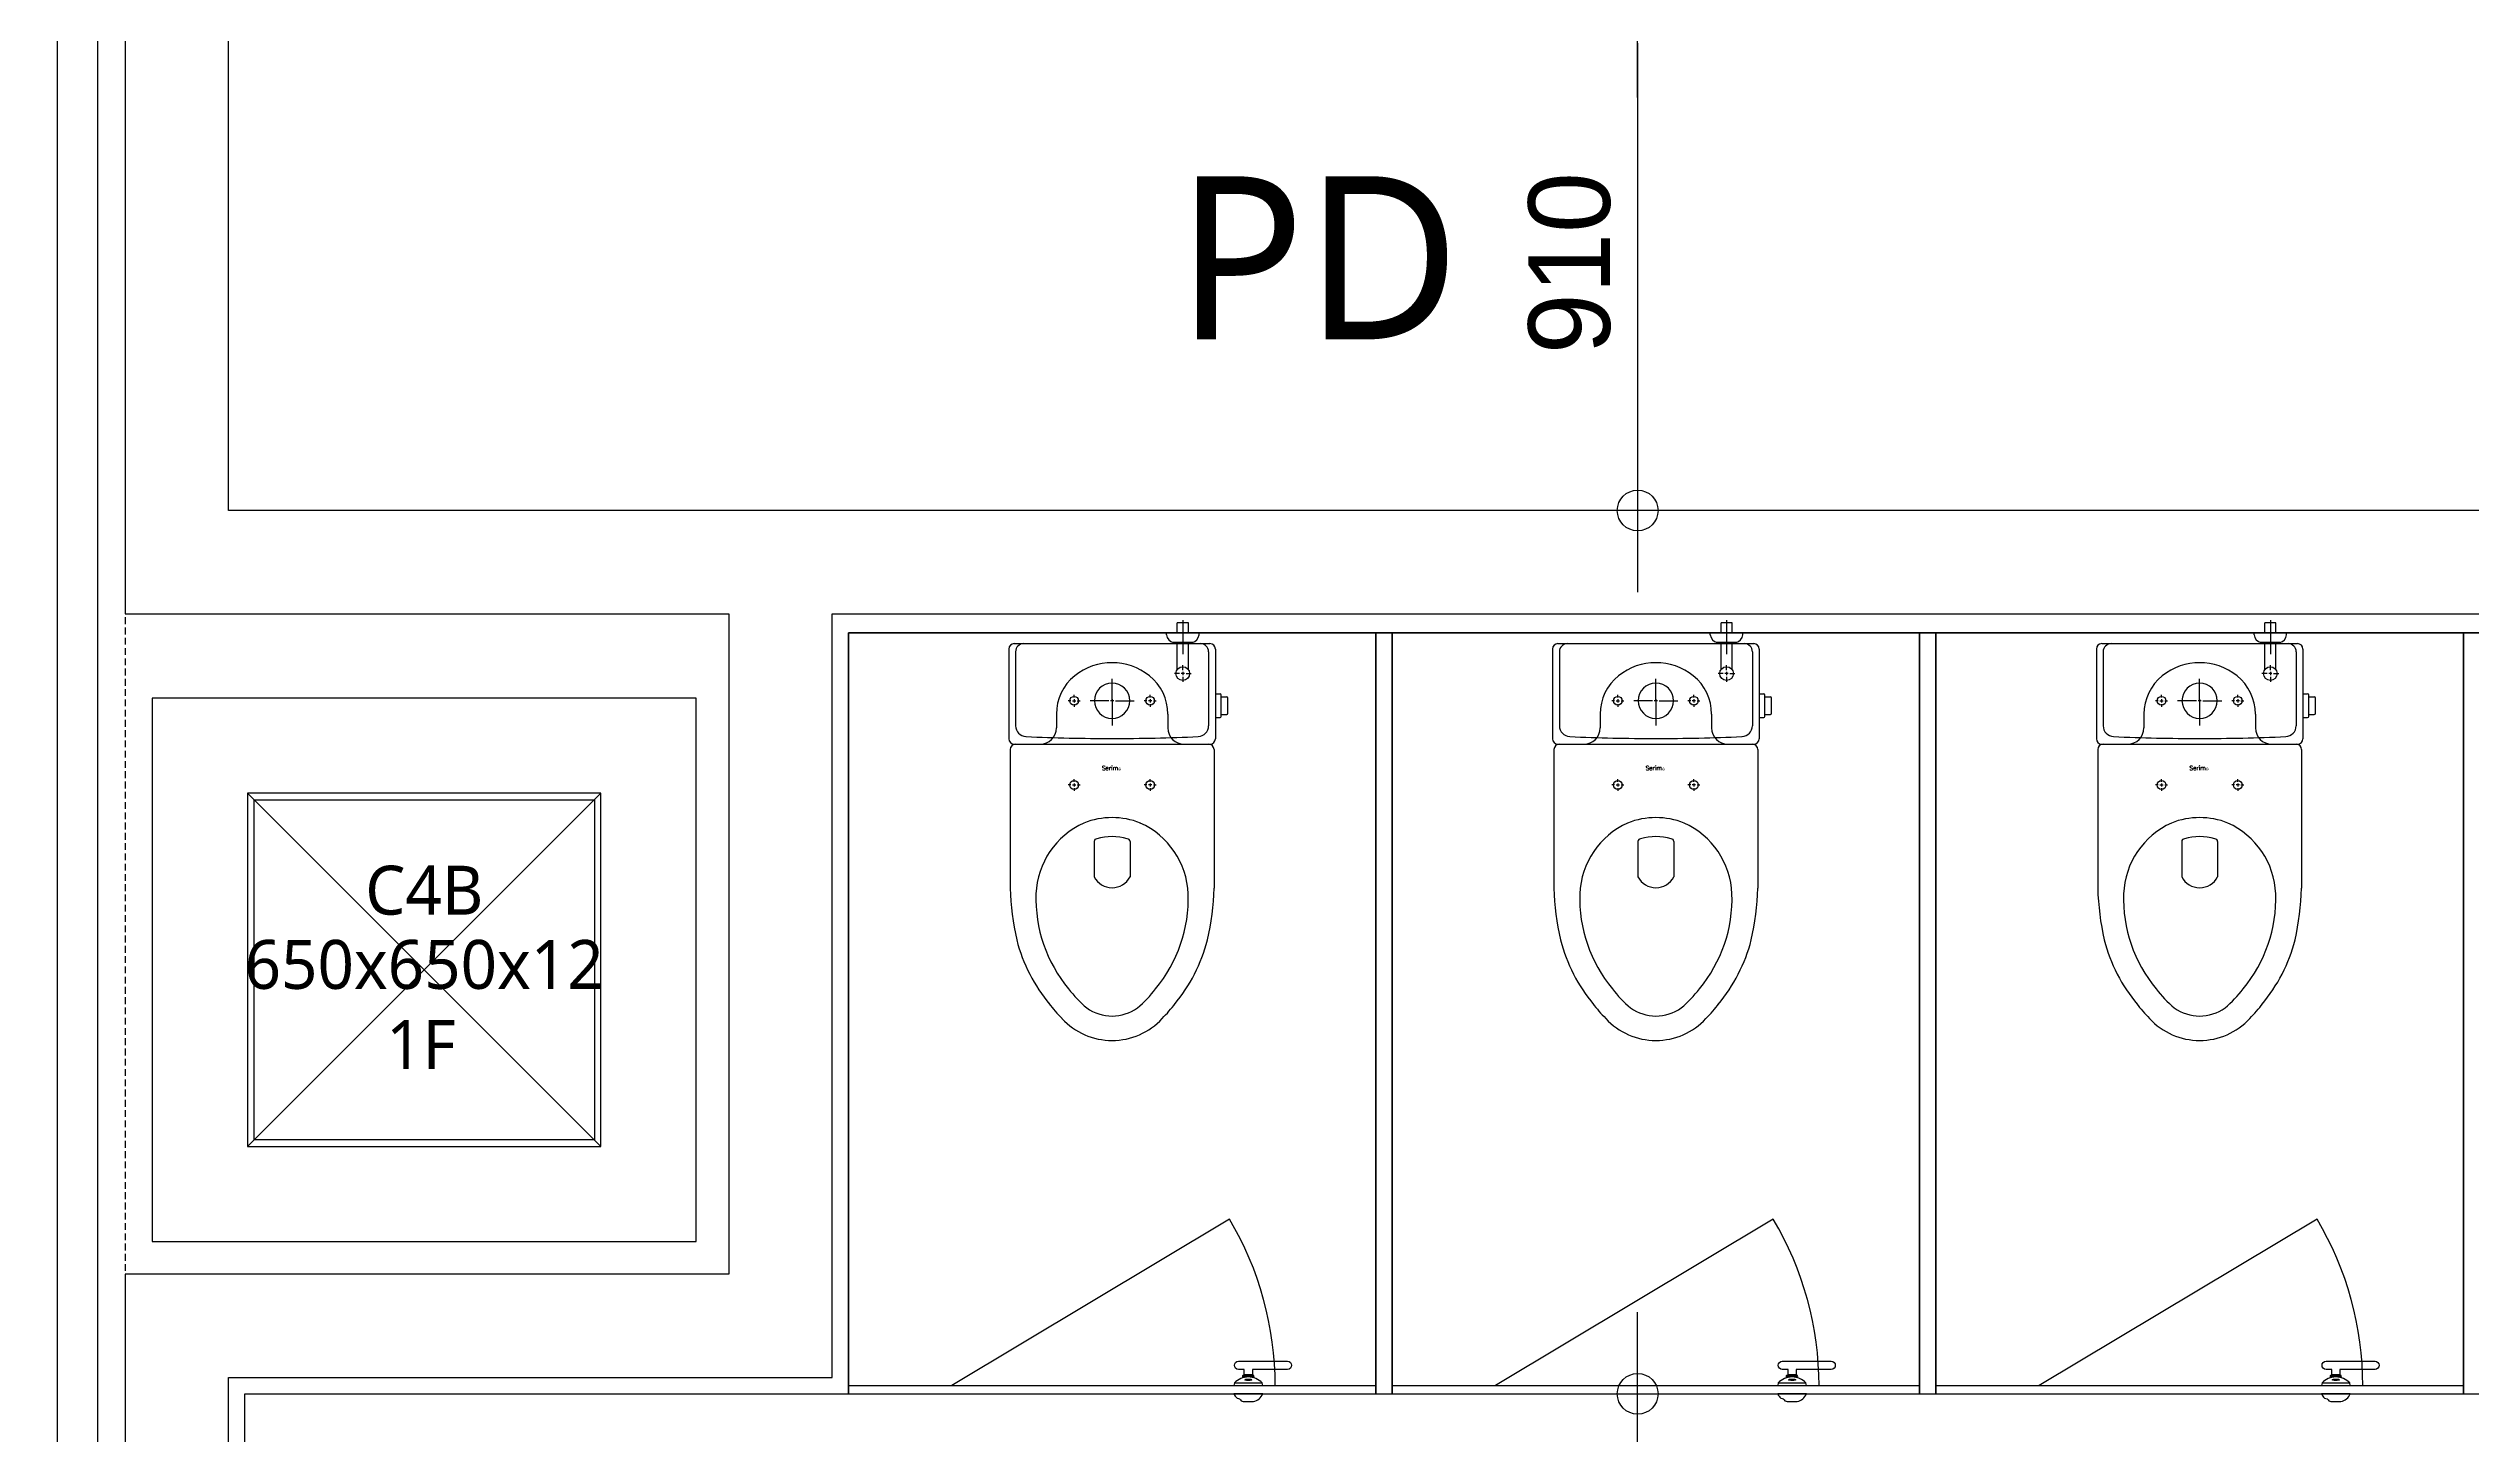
# Model space of a CAD drawing. Header units: millimetres. Extents: x 13515 to 183937, y -33900 to -660.
# Drawn here: x 121708.6 to 121778.3, y -19476.9 to -19437 of the extents above; entities that cross this region are included whole.
import ezdxf
from ezdxf.enums import TextEntityAlignment as Align

# ---------------------------------------------------------------- set-up
doc = ezdxf.new("R2010")
doc.units = ezdxf.units.MM
doc.header["$LTSCALE"] = 100
doc.header["$MEASUREMENT"] = 0
doc.header["$PDSIZE"] = -10
doc.linetypes.add('HIDDEN2', pattern=[0.1875, 0.125, -0.0625])
doc.layers.get('0').update_dxf_attribs({"linetype": 'CONTINUOUS'})
doc.layers.get('Defpoints').update_dxf_attribs({"color": 171, "linetype": 'CONTINUOUS'})
doc.layers.add('#프레임 라인', color=189, linetype='CONTINUOUS', plot=False)
doc.layers.add('ELE9', color=9, linetype='CONTINUOUS')
doc.layers.add('TOI', color=12, linetype='CONTINUOUS')
doc.styles.add('CGS', font='cgse', dxfattribs={"bigfont": 'cgs'})
doc.styles.add('DIM', font='txt.shx', dxfattribs={"height": 30})
doc.styles.add('TE', font='malgun_0.ttf')
doc.styles.add('나눔바른고딕', font='NanumBarunGothic.ttf')
doc.dimstyles.new('NDIM 1200', dxfattribs={"dimscale": 75, "dimtxt": 3, "dimasz": 1, "dimexe": 2, "dimexo": 2, "dimgap": 1, "dimtad": 1, "dimdec": 0, "dimdsep": 46, "dimtxsty": 'CGS', "dimblk": 'DOT0', "dimcen": 1, "dimdle": 8, "dimclrd": 256, "dimclre": 256, "dimclrt": 256, "dimadec": 0, "dimazin": 0, "dimtfac": 1, "dimtdec": 0, "dimtix": 1, "dimtmove": 2, "dimatfit": 3, "dimldrblk": 'DOT0', "dimfxl": 1, "dimtolj": 1, "dimtzin": 0, "dimlwd": -1, "dimlwe": -1, "dimarcsym": 0})

# ---------------------------------------------------------------- blocks, each defined once
blk = doc.blocks.new('A$C3F015CE3')
at = {"layer": 'TOI'}
for p, q in [((354.8, 750), (354.8, 768.6)), ((375.3, 768.6), (354.8, 768.6)), ((365, 773.2), (365, 710.9)), ((375.3, 750), (375.3, 768.6)), ((45, 720), (45, 555)), ((55, 730), (415, 730)), ((57.5, 715), (57.5, 579)), ((335, 746), (335, 750)), ((382.6, 732), (347.4, 732)), ((354.8, 683), (354.8, 732)), ((375.3, 683), (375.3, 732)), ((395, 746), (395, 750)), ((412.5, 715), (412.5, 579)), ((425, 720), (425, 555)), ((359, 675), (349.5, 675)), ((359, 675), (349.5, 675)), ((368, 675), (362, 675)), ((368, 675), (362, 675)), ((365, 681), (365, 690.5)), ((365, 681), (365, 690.5)), ((365, 678), (365, 672)), ((365, 678), (365, 672)), ((365, 669), (365, 659.5)), ((365, 669), (365, 659.5)), ((371, 675), (380.5, 675)), ((371, 675), (380.5, 675)), ((159, 625), (154, 625)), ((162, 625), (168, 625)), ((165, 631), (165, 636)), ((165, 628), (165, 622)), ((171, 625), (176, 625)), ((229, 625), (194.5, 625)), ((238, 625), (232, 625)), ((235, 631), (235, 665.5)), ((235, 626), (235, 660.5)), ((235, 628), (235, 622)), ((241, 625), (275.5, 625)), ((299, 625), (294, 625)), ((308, 625), (302, 625)), ((305, 631), (305, 636)), ((305, 628), (305, 622)), ((311, 625), (316, 625)), ((425, 637.9), (433.5, 637.9)), ((435.5, 595.9), (435.5, 635.9)), ((435.5, 631.9), (445.8, 631.9)), ((447.8, 601.9), (447.8, 629.9)), ((132.5, 600.6), (132.5, 575)), ((165, 619), (165, 614)), ((235, 623), (235, 617)), ((235, 619), (235, 584.5)), ((235, 614), (235, 579.5)), ((305, 619), (305, 614)), ((337.5, 600.6), (337.5, 575)), ((425, 593.9), (433.5, 593.9)), ((435.5, 599.9), (445.8, 599.9)), ((47.5, 535), (47.5, 280)), ((52.5, 545), (417.5, 545)), ((55, 545), (415, 545)), ((422.5, 535), (422.5, 280)), ((159, 470), (154, 470)), ((162, 470), (168, 470)), ((165, 476), (165, 481)), ((165, 473), (165, 467)), ((165, 464), (165, 459)), ((171, 470), (176, 470)), ((299, 470), (294, 470)), ((308, 470), (302, 470)), ((305, 476), (305, 481)), ((305, 473), (305, 467)), ((305, 464), (305, 459)), ((311, 470), (316, 470)), ((202, 366), (202, 301)), ((268, 366), (268, 301))]:
    blk.add_line(p, q, dxfattribs=at)
for centre, radius in [((365, 675), 12.5), ((165, 625), 8), ((305, 625), 8), ((165, 470), 8), ((305, 470), 8)]:
    blk.add_circle(centre, radius, dxfattribs=at)
for centre, radius, start, end in [((55, 720), 10, 90, 180), ((72.5, 715), 15, 90, 180), ((352.4, 748.9), 17.6, 189.469, 253.5331), ((377.6, 748.9), 17.6, 286.4669, 350.531), ((397.5, 715), 15, 0, 90), ((415, 720), 10, 0, 90), ((222.5, 600.6), 90, 128.6822, 180), ((235, 585), 110, 51.3178, 128.6822), ((247.5, 600.6), 90, 0, 51.3178), ((235, 625), 32.5, 90, 270), ((235, 625), 32.5, 270, 90), ((433.5, 635.9), 2, 0, 90), ((445.8, 629.9), 2, 0, 90), ((433.5, 595.9), 2, 270, 0), ((445.8, 601.9), 2, 270, 0), ((55, 555), 10, 180, 270), ((57.5, 535), 10, 90, 180), ((77.5, 579), 20, 180, 267.4985), ((233.8, 4155.6), 3600, 267.4985, 270.0199), ((102.5, 575), 30, 270, 0), ((236.3, 4155.6), 3600, 269.9801, 272.5015), ((367.5, 575), 30, 180, 270), ((392.5, 579), 20, 272.5015, 0), ((412.5, 535), 10, 0, 90), ((415, 555), 10, 270, 0), ((235, 270), 140, 68.2132, 111.7868), ((244.9, 263.3), 150, 114.336, 177.4508), ((207, 366), 5, 90, 180), ((235, 274.4), 100.6, 73.8382, 106.1618), ((263, 366), 5, 0, 90), ((225.1, 263.3), 150, 2.5492, 65.664), ((547.3, 295.1), 500, 181.7364, 192.7267), ((354.9, 261.3), 260, 178.084, 219.7652), ((235, 318.2), 37.2, 207.5632, 332.4368), ((115.1, 261.3), 260, 320.2348, 1.916), ((-77.3, 295.1), 500, 347.2733, 358.2636), ((354.9, 261.3), 305, 194.4886, 219.7652), ((115.1, 261.3), 305, 320.2348, 345.5114), ((315.4, 214.5), 200, 216.6852, 230.5715), ((154.6, 214.5), 200, 309.4285, 323.3148), ((315.4, 214.5), 245, 216.6852, 225.2345), ((235, 125), 80, 234.3409, 305.6591), ((154.6, 214.5), 245, 314.7655, 323.3148), ((235, 125), 125, 222.5102, 317.4898)]:
    blk.add_arc(centre, radius, start, end, dxfattribs=at)
at = {"layer": 'TOI', "style": 'DIM'}
for s, height, p in [('S', 8, (216.2, 497.2)), ('erim', 8, (222.7, 497.2)), ('㉿', 4, (246, 497.2))]:
    blk.add_text(s, height=height, dxfattribs=at).set_placement(p)
blk = doc.blocks.new('DOT0')
blk.add_line((-3, 0), (3, 0))
at = {"color": 6}
blk.add_circle((0, 0), 0.75, dxfattribs=at)
blk = doc.blocks.new('*D220')
at = {"layer": 'Defpoints', "color": 0, "ltscale": 0.4, "transparency": 16777216}
for p in [(37198230.6, 49616.3), (37198230.6, 49616.3), (37198230.6, 47771.3)]:
    blk.add_point(p, dxfattribs=at)
at = {"layer": 'ELE9', "ltscale": 0.4, "transparency": 16777216}
for p, q in [((37198330.6, 49616.3), (37198330.6, 49616.3)), ((37198230.6, 47821.3), (37198230.6, 49566.3)), ((37198330.6, 47771.3), (37198330.6, 47771.3))]:
    blk.add_line(p, q, dxfattribs=at)
at = {"layer": 'ELE9', "ltscale": 0.4, "transparency": 16777216, "xscale": 50, "yscale": 50, "zscale": 50}
for p, rotation in [((37198230.6, 49616.3), 90), ((37198230.6, 47771.3), 270)]:
    blk.add_blockref('DOT0', p, dxfattribs=dict(at, rotation=rotation))
at = {"layer": 'ELE9', "ltscale": 0.4, "transparency": 16777216, "insert": (37198105.6, 48693.8), "char_height": 150, "attachment_point": 5, "rotation": 90, "style": 'CGS'}
blk.add_mtext('\\A1;1845', dxfattribs=at)
blk = doc.blocks.new('*D222')
at = {"layer": 'Defpoints', "color": 0, "ltscale": 0.4, "transparency": 16777216}
for p in [(37198230.6, 52151.3), (37198230.6, 51241.3), (37198230.6, 51241.3)]:
    blk.add_point(p, dxfattribs=at)
at = {"layer": 'ELE9', "ltscale": 0.4, "transparency": 16777216}
for p, q in [((37198330.6, 52151.3), (37198330.6, 52151.3)), ((37198230.6, 52101.3), (37198230.6, 51291.3)), ((37198330.6, 51241.3), (37198330.6, 51241.3))]:
    blk.add_line(p, q, dxfattribs=at)
at = {"layer": 'ELE9', "ltscale": 0.4, "transparency": 16777216, "xscale": 50, "yscale": 50, "zscale": 50}
for p, rotation in [((37198230.6, 52151.3), 90), ((37198230.6, 51241.3), 270)]:
    blk.add_blockref('DOT0', p, dxfattribs=dict(at, rotation=rotation))
at = {"layer": 'ELE9', "ltscale": 0.4, "transparency": 16777216, "insert": (37198105.6, 51696.3), "char_height": 150, "attachment_point": 5, "rotation": 90, "style": 'CGS'}
blk.add_mtext('\\A1;910', dxfattribs=at)
blk = doc.blocks.new('*U228')
at = {"color": 0, "linetype": 'ByBlock'}
for p, q in [((325, 325), (-325, 325)), ((-325, 325), (-325, -325)), ((-313, 313), (313, 313)), ((-313, -313), (-313, 313)), ((313, 313), (313, -313)), ((325, -325), (325, 325)), ((-325, -325), (325, -325)), ((313, -313), (-313, -313))]:
    blk.add_line(p, q, dxfattribs=at)
at = {"layer": 'Defpoints'}
blk.add_point((0, 0), dxfattribs=at)
blk = doc.blocks.new('C4B-1F')
at = {"layer": '#프레임 라인', "ltscale": 0.1}
blk.add_lwpolyline([(-500, -500), (500, -500), (500, 500), (-500, 500)], close=True, dxfattribs=at)
at = {"layer": 'Defpoints', "ltscale": 10000}
for p, q in [((-325, -325), (325, 325)), ((325, -325), (-325, 325))]:
    blk.add_line(p, q, dxfattribs=at)
at = {"ltscale": 0.1}
blk.add_blockref('*U228', (0, 0), dxfattribs=at)
at = {"layer": 'Defpoints', "style": 'TE'}
for s, p in [('C4B', (0.1, 101.5)), ('650x650x12', (-0.1, -35.1)), ('1F', (-6, -182.3))]:
    blk.add_text(s, height=90, dxfattribs=at).set_placement(p, align=Align.CENTER)
blk = doc.blocks.new('FGHJ')
at = {"layer": 'ELE9', "ltscale": 0.1}
blk.add_line((37195324.1, 57221.3), (37195324.1, 40396.3), dxfattribs=at)
at = {"layer": 'ELE9'}
for p, q in [((37195399.1, 40396.3), (37195399.1, 57221.3)), ((37197480, 49937.6), (37196969.2, 49631.3)), ((37198480, 49937.6), (37197969.2, 49631.3)), ((37199480, 49937.6), (37198969.2, 49631.3)), ((37197524.6, 49649.8), (37197504.6, 49649.8)), ((37197574.8, 49661.3), (37197522.1, 49661.3)), ((37197522.1, 49661.3), (37197522.1, 49651.3)), ((37197522.1, 49651.3), (37197524.6, 49649.8)), ((37197524.6, 49648.3), (37197524.6, 49645.9)), ((37198524.6, 49649.8), (37198504.6, 49649.8)), ((37198574.8, 49661.3), (37198522.1, 49661.3)), ((37198522.1, 49661.3), (37198522.1, 49651.3)), ((37198522.1, 49651.3), (37198524.6, 49649.8)), ((37198524.6, 49648.3), (37198524.6, 49645.9)), ((37199524.6, 49649.8), (37199504.6, 49649.8)), ((37199574.8, 49661.3), (37199522.1, 49661.3)), ((37199522.1, 49661.3), (37199522.1, 49651.3)), ((37199522.1, 49651.3), (37199524.6, 49649.8)), ((37199524.6, 49648.3), (37199524.6, 49645.9)), ((37197489.1, 49636.3), (37197540.1, 49636.3)), ((37198489.1, 49636.3), (37198540.1, 49636.3)), ((37199489.1, 49636.3), (37199540.1, 49636.3))]:
    blk.add_line(p, q, dxfattribs=at)
at = {"layer": 'ELE9', "linetype": 'HIDDEN2'}
blk.add_lwpolyline([(37195449.1, 67346.3), (37195449.1, 40346.3), (37042549.1, 40346.3), (37042549.1, 51346.3), (37030449.1, 51346.3), (37030449.1, -38303.7), (37200899.1, -38303.7)], dxfattribs=at)
at = {"layer": 'ELE9', "ltscale": 0.1}
for points in [[(37202554.1, 51241.3), (37195639.1, 51241.3), (37195639.1, 52151.3), (37200354.1, 52151.3), (37200354.1, 51991.3), (37200544.1, 51991.3), (37200544.1, 53426.3), (37200354.1, 53426.3), (37200354.1, 52341.3), (37195639.1, 52341.3), (37195639.1, 53846.3), (37195449.1, 53846.3), (37195449.1, 51051.3), (37196559.1, 51051.3), (37196559.1, 49836.3), (37195449.1, 49836.3), (37195449.1, 49096.3), (37195639.1, 49096.3), (37195639.1, 49646.3), (37196749.1, 49646.3), (37196749.1, 51051.3), (37202554.1, 51051.3)], [(37195674.1, 50071.3), (37196324.1, 50071.3), (37196324.1, 50721.3), (37195674.1, 50721.3)]]:
    blk.add_lwpolyline(points, close=True, dxfattribs=at)
blk.add_lwpolyline([(37195570.1, 49066.3), (37195669.1, 49066.3), (37195669.1, 49616.3), (37196779.1, 49616.3), (37196779.1, 51016.3), (37202554.1, 51016.3)], dxfattribs=at)
at = {"layer": 'ELE9'}
for points in [[(37196779.1, 51016.3), (37196779.1, 49631.3), (37197749.1, 49631.3), (37197749.1, 51016.3)], [(37196779.1, 51016.3), (37196779.1, 49616.3), (37197749.1, 49616.3), (37197749.1, 51016.3)], [(37197749.1, 49616.3), (37197779.1, 49616.3), (37197779.1, 51016.3), (37197749.1, 51016.3)], [(37197779.1, 51016.3), (37197779.1, 49631.3), (37198749.1, 49631.3), (37198749.1, 51016.3)], [(37197779.1, 51016.3), (37197779.1, 49616.3), (37198749.1, 49616.3), (37198749.1, 51016.3)], [(37198749.1, 49616.3), (37198779.1, 49616.3), (37198779.1, 51016.3), (37198749.1, 51016.3)], [(37198779.1, 51016.3), (37198779.1, 49631.3), (37199749.1, 49631.3), (37199749.1, 51016.3)], [(37198779.1, 51016.3), (37198779.1, 49616.3), (37199749.1, 49616.3), (37199749.1, 51016.3)], [(37199749.1, 49616.3), (37199779.1, 49616.3), (37199779.1, 51016.3), (37199749.1, 51016.3)]]:
    blk.add_lwpolyline(points, close=True, dxfattribs=at)
for points in [[(37197541.1, 49631.3), (37197540.1, 49636.3, 0.431373), (37197489.1, 49636.3), (37197488.1, 49631.3)], [(37198541.1, 49631.3), (37198540.1, 49636.3, 0.431373), (37198489.1, 49636.3), (37198488.1, 49631.3)], [(37199541.1, 49631.3), (37199540.1, 49636.3, 0.431373), (37199489.1, 49636.3), (37199488.1, 49631.3)], [(37197488.1, 49616.3, 0.106445), (37197493.9, 49608.2, -0.296117), (37197501.5, 49603.5, 0.043036), (37197505.4, 49602.3), (37197523.9, 49602.3, 0.249566), (37197541.1, 49616.3)], [(37198488.1, 49616.3, 0.106445), (37198493.9, 49608.2, -0.296117), (37198501.5, 49603.5, 0.043036), (37198505.4, 49602.3), (37198523.9, 49602.3, 0.249566), (37198541.1, 49616.3)], [(37199488.1, 49616.3, 0.106445), (37199493.9, 49608.2, -0.296117), (37199501.5, 49603.5, 0.043036), (37199505.4, 49602.3), (37199523.9, 49602.3, 0.249566), (37199541.1, 49616.3)]]:
    blk.add_lwpolyline(points, format="xyb", close=True, dxfattribs=at)
for points in [[(37197504.6, 49645.9), (37197504.6, 49648.3), (37197524.6, 49648.3), (37197504.6, 49648.3), (37197504.6, 49649.8), (37197507.1, 49651.3), (37197522.1, 49651.3), (37197507.1, 49651.3), (37197507.1, 49661.3), (37197496.6, 49661.3, -1), (37197496.6, 49676.3), (37197586.6, 49676.3, -1), (37197586.6, 49661.3), (37197574.1, 49661.3)], [(37198504.6, 49645.9), (37198504.6, 49648.3), (37198524.6, 49648.3), (37198504.6, 49648.3), (37198504.6, 49649.8), (37198507.1, 49651.3), (37198522.1, 49651.3), (37198507.1, 49651.3), (37198507.1, 49661.3), (37198496.6, 49661.3, -1), (37198496.6, 49676.3), (37198586.6, 49676.3, -1), (37198586.6, 49661.3), (37198574.1, 49661.3)], [(37199504.6, 49645.9), (37199504.6, 49648.3), (37199524.6, 49648.3), (37199504.6, 49648.3), (37199504.6, 49649.8), (37199507.1, 49651.3), (37199522.1, 49651.3), (37199507.1, 49651.3), (37199507.1, 49661.3), (37199496.6, 49661.3, -1), (37199496.6, 49676.3), (37199586.6, 49676.3, -1), (37199586.6, 49661.3), (37199574.1, 49661.3)]]:
    blk.add_lwpolyline(points, format="xyb", dxfattribs=at)
for centre in [(37196964.1, 49631.3), (37197964.1, 49631.3), (37198964.1, 49631.3)]:
    blk.add_arc(centre, 600, 0, 30.6904, dxfattribs=at)
for centre in [(37197514.6, 49642.1), (37198514.6, 49642.1), (37199514.6, 49642.1)]:
    blk.add_ellipse(centre, major_axis=(6.5, 0), ratio=0.193008, dxfattribs=at)
at = {"layer": 'ELE9', "ltscale": 0.1}
for name, p in [('A$C3F015CE3', (37197029.1, 50266.3)), ('A$C3F015CE3', (37198029.1, 50266.3)), ('A$C3F015CE3', (37199029.1, 50266.3)), ('C4B-1F', (37195999.1, 50396.3))]:
    blk.add_blockref(name, p, dxfattribs=at)
at = {"layer": 'ELE9', "style": '나눔바른고딕'}
blk.add_text('PD', height=300, dxfattribs=at).set_placement((37197382.4, 51556.1))
at = {"layer": 'ELE9', "ltscale": 0.4}
for base, p1, p2, picture, middle in [((37198230.6, 51241.3), (37198230.6, 52151.3), (37198230.6, 51241.3), '*D222', (37198105.6, 51696.3)), ((37198230.6, 49616.3), (37198230.6, 47771.3), (37198230.6, 49616.3), '*D220', (37198105.6, 48693.8))]:
    dim = blk.add_linear_dim(base=base, p1=p1, p2=p2, angle=270, dimstyle='NDIM 1200', override={"dimscale": 50, "dimclrd": 256, "dimclre": 256, "dimclrt": 256}, dxfattribs=at)
    dim.commit()
    dim.dimension.update_dxf_attribs({"geometry": picture, "text_midpoint": middle})

msp = doc.modelspace()

# ---------------------------------------------------------------- block references
at = {"xscale": 0.01565102769230769, "yscale": 0.01565102769230769, "zscale": 0.01565102769230769}
msp.add_blockref('FGHJ', (-460436.194, -20252.242), dxfattribs=at)

doc.saveas('drawing.dxf')
